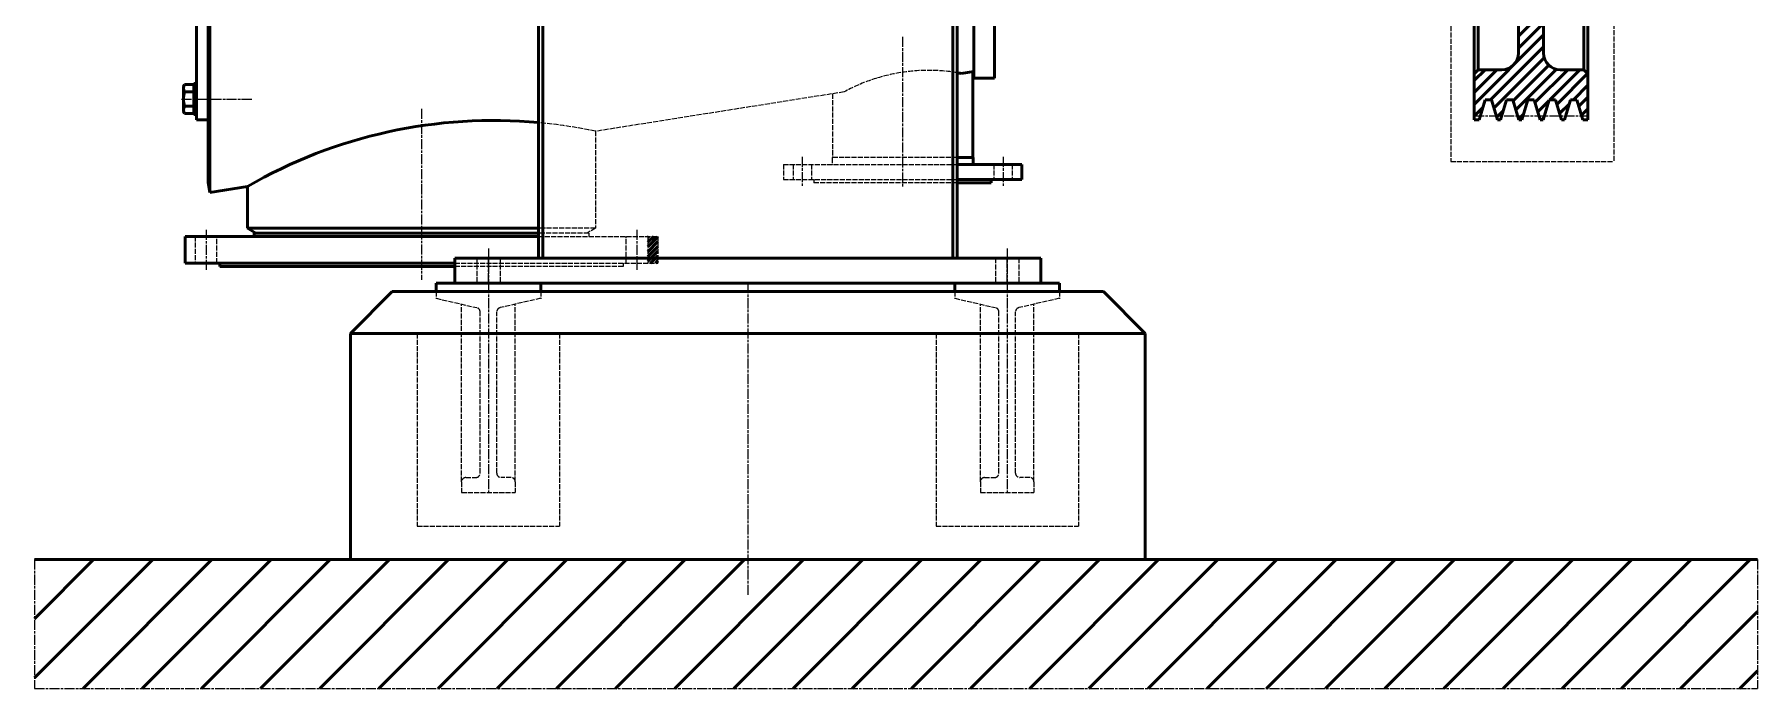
# Model space of a CAD drawing. Extents: x -8218 to 9423, y -5342 to 1221.
# Drawn here: x -2681 to -622, y -1088 to -307 of the extents above; entities that cross this region are included whole.
import ezdxf

# ---------------------------------------------------------------- set-up
doc = ezdxf.new("R2010")
doc.units = 0
doc.linetypes.add('AM_ISO02W050', pattern=[7.5, 6, -1.5])
doc.linetypes.add('AM_ISO08W050', pattern=[18, 12, -1.5, 3, -1.5])
doc.layers.add('AAG_Xref_HID', color=111, linetype='AM_ISO02W050')
for name, color, linetype, lineweight in [('AM_0', 7, 'CONTINUOUS', 50), ('AM_1', 14, 'CONTINUOUS', 50), ('AM_3', 6, 'AM_ISO02W050', 25), ('AM_7', 4, 'AM_ISO08W050', 25), ('AM_8', 1, 'CONTINUOUS', 25)]:
    doc.layers.add(name, color=color, linetype=linetype, lineweight=lineweight)

# ---------------------------------------------------------------- blocks, each defined once
blk = doc.blocks.new('AUDIT_I_081028133156-995')
at = {"layer": 'AM_0', "color": 0}
for p, q in [((-2681.266, -1004.7047), (-2610.555, -933.994)), ((-2681.266, -1075.415), (-2539.844, -933.994)), ((-2623.139, -1088), (-2469.134, -933.994)), ((-2552.429, -1088), (-2398.423, -933.994)), ((-2481.718, -1088), (-2327.712, -933.994)), ((-2411.007, -1088), (-2257.002, -933.994)), ((-2340.297, -1088), (-2186.291, -933.994)), ((-2269.586, -1088), (-2115.58, -933.994)), ((-2198.875, -1088), (-2044.87, -933.994)), ((-2128.165, -1088), (-1974.159, -933.994)), ((-2057.454, -1088), (-1903.448, -933.994)), ((-1986.743, -1088), (-1832.738, -933.994)), ((-1916.033, -1088), (-1762.027, -933.994)), ((-1845.322, -1088), (-1691.316, -933.994)), ((-1774.611, -1088), (-1620.606, -933.994)), ((-1703.901, -1088), (-1549.895, -933.994)), ((-1633.19, -1088), (-1479.184, -933.994)), ((-1562.479, -1088), (-1408.474, -933.994)), ((-1491.769, -1088), (-1337.763, -933.994)), ((-1421.058, -1088), (-1267.052, -933.994)), ((-1350.347, -1088), (-1196.342, -933.994)), ((-1279.636, -1088), (-1125.631, -933.994)), ((-1208.926, -1088), (-1054.92, -933.994)), ((-1138.215, -1088), (-984.2095, -933.994)), ((-1067.505, -1088), (-913.4988, -933.994)), ((-996.7938, -1088), (-842.7881, -933.994)), ((-926.0831, -1088), (-772.0775, -933.994)), ((-855.3724, -1088), (-701.3668, -933.994)), ((-784.6617, -1088), (-630.6561, -933.994)), ((-713.9511, -1088), (-621.9626, -996.0112)), ((-643.2404, -1088), (-621.9626, -1066.722))]:
    blk.add_line(p, q, dxfattribs=at)
blk = doc.blocks.new('AUDIT_I_081028133156-1130')
at = {"layer": 'AM_0', "color": 0}
for p, q in [((-1948.2, -549.3657), (-1946.828, -547.994)), ((-1948.2, -555.0225), (-1941.172, -547.994)), ((-1948.2, -560.6794), (-1936.2, -548.6794)), ((-1948.2, -566.3362), (-1936.2, -554.3362)), ((-1948.2, -571.9931), (-1936.2, -559.9931)), ((-1948.2, -577.65), (-1936.2, -565.65)), ((-1944.887, -579.994), (-1936.2, -571.3068)), ((-1939.231, -579.994), (-1936.2, -576.9637))]:
    blk.add_line(p, q, dxfattribs=at)
blk = doc.blocks.new('AUDIT_I_081028133156-1132')
at = {"layer": 'AM_0', "color": 0}
for p, q in [((-956.2003, -18.1361), (-942.0581, -3.993968)), ((-956.2003, -32.27824), (-927.916, -3.993968)), ((-948.7739, -38.99397), (-913.7739, -3.993968)), ((-934.6317, -38.99397), (-899.6317, -3.993968)), ((-920.4896, -38.99397), (-885.4896, -3.993968)), ((-909.9861, -42.63263), (-871.3475, -3.993968)), ((-907.7003, -54.48892), (-857.2053, -3.993968)), ((-907.7003, -68.63105), (-843.0632, -3.993968)), ((-863.921, -38.99397), (-829.2003, -4.273189)), ((-849.7789, -38.99397), (-829.2003, -18.41533)), ((-835.6368, -38.99397), (-829.2003, -32.55746)), ((-907.7003, -82.77319), (-877.7003, -52.77319)), ((-907.7003, -96.91532), (-877.7003, -66.91532)), ((-907.7003, -111.05746), (-877.7003, -81.05746)), ((-907.7003, -125.19959), (-877.7003, -95.19959)), ((-907.7003, -139.3417), (-877.7003, -109.34173)), ((-907.7003, -153.4839), (-877.7003, -123.48386)), ((-907.7003, -167.626), (-877.7003, -137.626)), ((-907.7003, -181.7681), (-877.7003, -151.7681)), ((-907.7003, -195.9103), (-877.7003, -165.9103)), ((-907.7003, -210.0524), (-877.7003, -180.0524)), ((-907.7003, -224.1945), (-877.7003, -194.1945)), ((-907.7003, -238.3367), (-877.7003, -208.3367)), ((-907.7003, -252.4788), (-877.7003, -222.4788)), ((-907.7003, -266.6209), (-877.7003, -236.621)), ((-907.7003, -280.7631), (-877.7003, -250.7631)), ((-907.7003, -294.9052), (-877.7003, -264.9052)), ((-907.7003, -309.0474), (-877.7003, -279.0474)), ((-960.7003, -390.3316), (-877.7003, -307.3316)), ((-907.7003, -323.1895), (-877.7003, -293.1895)), ((-941.0204, -384.794), (-877.7003, -321.4738)), ((-960.7003, -362.0474), (-947.6469, -348.994)), ((-960.7003, -376.1895), (-933.5048, -348.994)), ((-936.9565, -394.8722), (-876.8456, -334.7612)), ((-914.116, -386.1737), (-871.4547, -343.5124)), ((-910.8046, -397.0045), (-862.2639, -348.4637)), ((-887.9641, -388.3061), (-848.6519, -348.994)), ((-870.3098, -384.794), (-834.5098, -348.994)), ((-861.8121, -390.4384), (-825.0339, -353.6603)), ((-842.0255, -384.794), (-824.7003, -367.4687)), ((-884.6527, -399.1369), (-871.1062, -385.5904)), ((-858.5008, -401.2693), (-846.8323, -389.6008)), ((-835.6602, -392.5708), (-824.7003, -381.6108)), ((-960.7003, -404.4738), (-950.1556, -393.9291)), ((-933.6453, -405.703), (-925.8817, -397.9395)), ((-907.4933, -407.8354), (-901.6078, -401.9499)), ((-880.1677, -408.794), (-877.3339, -405.9602)), ((-832.3489, -403.4016), (-824.7003, -395.753))]:
    blk.add_line(p, q, dxfattribs=at)

msp = doc.modelspace()

# ---------------------------------------------------------------- linework, layer by layer
at = {"layer": 'AAG_Xref_HID'}
for p, q in [((-793.7003, 650.806), (-793.7003, -458.794)), ((-988.7003, 18.00603), (-988.7003, -458.794)), ((-988.7003, -458.794), (-793.7003, -458.794))]:
    msp.add_line(p, q, dxfattribs=at)
at = {"layer": 'AM_0'}
for p, q in [((-2471.825, 687.5054), (-2471.825, -495.4934)), ((-2473.7, 675.653), (-2473.7, -483.6409)), ((-2487.7, -408.994), (-2487.7, 601.006)), ((-1558.7, 551.006), (-1558.7, -358.994)), ((-1533.7, 551.006), (-1533.7, -358.994)), ((-960.7003, -353.994), (-960.7003, 58.50603)), ((-824.7003, -353.994), (-824.7003, 58.50603)), ((-1583.7, 13.96204), (-1583.7, -573.994)), ((-1578.7, 13.96204), (-1578.7, -483.994)), ((-1558.7, 11.00603), (-1558.7, -350.994)), ((-1558.7, 3.00603), (-1558.7, -328.994)), ((-955.7003, -348.994), (-955.7003, -34.49397)), ((-829.7003, -348.994), (-829.7003, -34.49397)), ((-907.7003, -328.994), (-907.7003, -48.99397)), ((-877.7003, -328.994), (-877.7003, -48.99397)), ((-2078.7, -121.73294), (-2078.7, -573.994)), ((-2073.7, -121.73294), (-2073.7, -573.994)), ((-955.7003, -348.994), (-960.7003, -353.994)), ((-955.7003, -348.994), (-960.7003, -353.994)), ((-955.7003, -348.994), (-927.7003, -348.994)), ((-955.7003, -348.994), (-927.7003, -348.994)), ((-857.7003, -348.994), (-829.7003, -348.994)), ((-857.7003, -348.994), (-829.7003, -348.994)), ((-829.7003, -348.994), (-824.7003, -353.994)), ((-829.7003, -348.994), (-824.7003, -353.994)), ((-2501.861, -366.6735), (-2503.2, -368.994)), ((-2503.2, -368.994), (-2503.2, -398.994)), ((-2490.7, -366.6735), (-2501.861, -366.6735)), ((-2490.7, -365.494), (-2490.7, -402.494)), ((-2490.7, -365.494), (-2487.7, -365.494)), ((-2490.7, -401.3145), (-2490.7, -366.6735)), ((-2487.7, -365.494), (-2487.7, -402.494)), ((-1558.7, -350.994), (-1573.7, -353.3677)), ((-1533.7, -358.994), (-1558.7, -358.994)), ((-960.7003, -408.794), (-960.7003, -353.994)), ((-824.7003, -408.794), (-824.7003, -353.994)), ((-2490.7, -375.3337), (-2501.861, -375.3337)), ((-954.7003, -408.794), (-947.3627, -384.794)), ((-947.3627, -384.794), (-940.0378, -384.794)), ((-932.7003, -408.794), (-940.0378, -384.794)), ((-929.2003, -408.794), (-921.8627, -384.794)), ((-921.8627, -384.794), (-914.5378, -384.794)), ((-907.2003, -408.794), (-914.5378, -384.794)), ((-903.7003, -408.794), (-896.3627, -384.794)), ((-896.3627, -384.794), (-889.0378, -384.794)), ((-881.7003, -408.794), (-889.0378, -384.794)), ((-878.2003, -408.794), (-870.8627, -384.794)), ((-870.8627, -384.794), (-863.5378, -384.794)), ((-856.2003, -408.794), (-863.5378, -384.794)), ((-852.7003, -408.794), (-845.3627, -384.794)), ((-845.3627, -384.794), (-838.0378, -384.794)), ((-830.7003, -408.794), (-838.0378, -384.794)), ((-2503.2, -398.994), (-2501.861, -401.3145)), ((-2501.861, -392.6542), (-2490.7, -392.6542)), ((-2501.861, -401.3145), (-2490.7, -401.3145)), ((-2490.7, -402.494), (-2487.7, -402.494)), ((-2473.7, -408.994), (-2487.7, -408.994)), ((-954.7003, -408.794), (-960.7003, -408.794)), ((-932.7003, -408.794), (-929.2003, -408.794)), ((-907.2003, -408.794), (-903.7003, -408.794)), ((-881.7003, -408.794), (-878.2003, -408.794)), ((-856.2003, -408.794), (-852.7003, -408.794)), ((-830.7003, -408.794), (-824.7003, -408.794)), ((-2473.7, -483.6409), (-2471.825, -495.4934)), ((-2426.7, -488.3526), (-2471.825, -495.4934)), ((-1578.7, -483.994), (-1578.7, -573.994)), ((-1478.7, -573.994), (-2178.7, -573.994)), ((-2178.7, -573.994), (-2178.7, -603.994)), ((-1578.7, -573.994), (-1598.7, -573.994)), ((-1478.7, -573.994), (-1478.7, -603.994)), ((-2303.7, -663.994), (-2253.7, -613.994)), ((-2253.7, -613.994), (-1403.7, -613.994)), ((-2201.2, -613.994), (-2201.2, -603.994)), ((-2201.2, -603.994), (-2076.2, -603.994)), ((-1478.7, -603.994), (-2178.7, -603.994)), ((-2076.2, -613.994), (-2076.2, -603.994)), ((-1581.2, -603.994), (-1456.2, -603.994)), ((-1581.2, -613.994), (-1581.2, -603.994)), ((-1456.2, -613.994), (-1456.2, -603.994)), ((-1403.7, -613.994), (-1353.7, -663.994)), ((-2303.7, -933.994), (-2303.7, -663.994)), ((-2303.7, -663.994), (-1353.7, -663.994)), ((-1353.7, -933.994), (-1353.7, -663.994)), ((-2681.266, -933.994), (-621.9626, -933.994))]:
    msp.add_line(p, q, dxfattribs=at)
at = {"layer": 'AM_0', "extrusion": (0, 0, -1)}
msp.add_arc((927.7001, -328.994), 20, 180, 270, dxfattribs=at)
msp.add_arc((927.7001, -328.994), 20, 180, 270, dxfattribs=at)
at = {"layer": 'AM_0'}
for centre, radius, start, end in [((-857.7003, -328.994), 20, 180, 270), ((-857.7003, -328.994), 20, 180, 270), ((-2495.533, -371.0036), 7.66746, 145.6158, 214.3844), ((-1612.635, -560.752), 211.0076, 79.3669, 80.74531), ((-2474.541, -383.994), 28.66018, 162.412, 197.588), ((-2495.533, -396.9843), 7.66746, 145.6158, 214.3844)]:
    msp.add_arc(centre, radius, start, end, dxfattribs=at)
at = {"layer": 'AM_1'}
for p, q in [((-1559.7, -351.1522), (-1559.7, -453.994)), ((-1559.55, -453.994), (-1578.7, -453.994)), ((-1578.7, -461.994), (-1501.2, -461.994)), ((-1559.55, -453.994), (-1559.55, -461.994)), ((-1501.2, -461.994), (-1501.2, -479.994)), ((-2426.7, -488.3526), (-2426.7, -538.2205)), ((-1578.7, -479.994), (-1501.2, -479.994)), ((-1537.7, -483.994), (-1578.7, -483.994)), ((-1537.7, -479.994), (-1537.7, -483.994)), ((-2501.2, -547.994), (-2078.7, -547.994)), ((-2501.2, -547.994), (-2501.2, -579.994)), ((-2078.7, -538.2205), (-2426.7, -538.2205)), ((-2416.7, -543.994), (-2426.7, -538.2205)), ((-2078.7, -543.994), (-2418.7, -543.994)), ((-2418.7, -543.994), (-2418.7, -547.994)), ((-2501.2, -579.994), (-2178.7, -579.994)), ((-2459.7, -579.994), (-2459.7, -583.994)), ((-2178.7, -583.994), (-2459.7, -583.994))]:
    msp.add_line(p, q, dxfattribs=at)
msp.add_arc((-2132.994, -997.0344), 587.3845, 84.69641, 120.00157, dxfattribs=at)
at = {"layer": 'AM_3'}
for p, q in [((-1713.7, -375.5223), (-2010.7, -422.5217)), ((-1727.7, -377.7378), (-1727.7, -453.994)), ((-2010.7, -422.5217), (-2010.7, -538.2205)), ((-1786.2, -461.994), (-1578.7, -461.994)), ((-1786.2, -461.994), (-1786.2, -479.994)), ((-1774.7, -461.994), (-1774.7, -479.994)), ((-1752.7, -461.994), (-1752.7, -479.994)), ((-1727.85, -453.994), (-1727.85, -461.994)), ((-1578.7, -453.994), (-1727.85, -453.994)), ((-1534.7, -461.994), (-1534.7, -479.994)), ((-1512.7, -461.994), (-1512.7, -479.994)), ((-1786.2, -479.994), (-1578.7, -479.994)), ((-1749.7, -479.994), (-1749.7, -483.994)), ((-1578.7, -483.994), (-1749.7, -483.994)), ((-2489.2, -547.994), (-2489.2, -579.994)), ((-2463.2, -579.994), (-2463.2, -547.994)), ((-2010.7, -538.2205), (-2078.7, -538.2205)), ((-2018.7, -543.994), (-2078.7, -543.994)), ((-2078.7, -547.994), (-1936.2, -547.994)), ((-2010.7, -538.2205), (-2020.7, -543.994)), ((-2018.7, -543.994), (-2018.7, -547.994)), ((-1974.2, -579.994), (-1974.2, -547.994)), ((-1948.2, -547.994), (-1948.2, -579.994)), ((-1936.2, -547.994), (-1936.2, -579.994)), ((-2152.7, -573.994), (-2152.7, -603.994)), ((-2124.7, -573.994), (-2124.7, -603.994)), ((-2058.7, -573.994), (-2078.7, -573.994)), ((-1532.7, -573.994), (-1532.7, -603.994)), ((-1504.7, -573.994), (-1504.7, -603.994)), ((-2178.7, -579.994), (-1936.2, -579.994)), ((-1977.7, -583.994), (-2178.7, -583.994)), ((-1977.7, -579.994), (-1977.7, -583.994)), ((-2201.2, -613.994), (-2201.2, -622.4363)), ((-2076.2, -613.994), (-2076.2, -622.4363)), ((-1581.2, -613.994), (-1581.2, -622.4363)), ((-1456.2, -613.994), (-1456.2, -622.4363)), ((-2201.2, -621.994), (-2152.582, -633.1523)), ((-2170.7, -840.994), (-2170.7, -628.994)), ((-2148.7, -830.994), (-2148.7, -638.0256)), ((-2128.7, -830.994), (-2128.7, -638.0256)), ((-2076.2, -621.994), (-2124.819, -633.1523)), ((-2106.7, -840.994), (-2106.7, -628.994)), ((-1581.2, -621.994), (-1532.582, -633.1523)), ((-1550.7, -840.994), (-1550.7, -628.994)), ((-1528.7, -830.994), (-1528.7, -638.0256)), ((-1508.7, -830.994), (-1508.7, -638.0256)), ((-1456.2, -621.994), (-1504.819, -633.1523)), ((-1486.7, -840.994), (-1486.7, -628.994)), ((-2223.7, -663.994), (-2223.7, -893.994)), ((-2053.7, -663.994), (-2053.7, -893.994)), ((-1603.7, -663.994), (-1603.7, -893.994)), ((-1433.7, -663.994), (-1433.7, -893.994)), ((-2170.7, -840.994), (-2170.7, -853.994)), ((-2165.7, -835.994), (-2153.7, -835.994)), ((-2111.7, -835.994), (-2123.7, -835.994)), ((-2106.7, -840.994), (-2106.7, -853.994)), ((-1550.7, -840.994), (-1550.7, -853.994)), ((-1545.7, -835.994), (-1533.7, -835.994)), ((-1491.7, -835.994), (-1503.7, -835.994)), ((-1486.7, -840.994), (-1486.7, -853.994)), ((-2170.7, -853.994), (-2106.7, -853.994)), ((-1550.7, -853.994), (-1486.7, -853.994)), ((-2223.7, -893.994), (-2053.7, -893.994)), ((-1603.7, -893.994), (-1433.7, -893.994))]:
    msp.add_line(p, q, dxfattribs=at)
for centre, radius, start, end in [((-1612.635, -560.752), 211.0076, 80.74531, 118.61777), ((-2132.994, -997.0344), 587.3845, 77.98309, 84.69641), ((-2153.7, -638.0256), 5, 0, 77.074), ((-2123.7, -638.0256), 5, 102.926, 180), ((-1533.7, -638.0256), 5, 0, 77.074), ((-1503.7, -638.0256), 5, 102.926, 180), ((-2165.7, -840.994), 5, 90, 180), ((-2153.7, -830.994), 5, 270, 0.00001281), ((-2123.7, -830.994), 5, 180, 270), ((-2111.7, -840.994), 5, 0, 90), ((-1545.7, -840.994), 5, 90, 180), ((-1533.7, -830.994), 5, 270, 0.00001281), ((-1503.7, -830.994), 5, 180, 270), ((-1491.7, -840.994), 5, 0, 90)]:
    msp.add_arc(centre, radius, start, end, dxfattribs=at)
at = {"layer": 'AM_7'}
for p, q in [((-1643.7, -309.8193), (-1643.7, -489.525)), ((-2505.639, -383.994), (-2420.465, -383.994)), ((-2218.7, -395.8268), (-2218.7, -600.0327)), ((-2218.7, -395.8268), (-2218.7, -600.0327)), ((-960.7003, -403.994), (-824.7003, -403.994)), ((-1763.7, -453.1821), (-1763.7, -488.9987)), ((-1523.7, -453.1821), (-1523.7, -488.9987)), ((-2476.2, -540.0483), (-2476.2, -588.5659)), ((-1961.2, -540.0483), (-1961.2, -588.5659)), ((-2138.7, -562.6569), (-2138.7, -611.7842)), ((-2138.7, -603.994), (-2138.7, -573.994)), ((-1518.7, -562.6569), (-1518.7, -611.7842)), ((-1518.7, -603.994), (-1518.7, -573.994)), ((-2138.7, -603.994), (-2138.7, -853.994)), ((-1828.7, -603.994), (-1828.7, -976.156)), ((-1518.7, -603.994), (-1518.7, -853.994)), ((-2681.266, -933.994), (-2681.266, -1088)), ((-621.9626, -933.994), (-621.9626, -1088)), ((-2681.266, -1088), (-621.9626, -1088))]:
    msp.add_line(p, q, dxfattribs=at)

# ---------------------------------------------------------------- block references
msp.add_blockref('AUDIT_I_081028133156-995', (0, 0), dxfattribs=at)
at = {"layer": 'AM_8'}
for name in ['AUDIT_I_081028133156-1132', 'AUDIT_I_081028133156-1130']:
    msp.add_blockref(name, (0, 0), dxfattribs=at)

doc.saveas('drawing.dxf')
